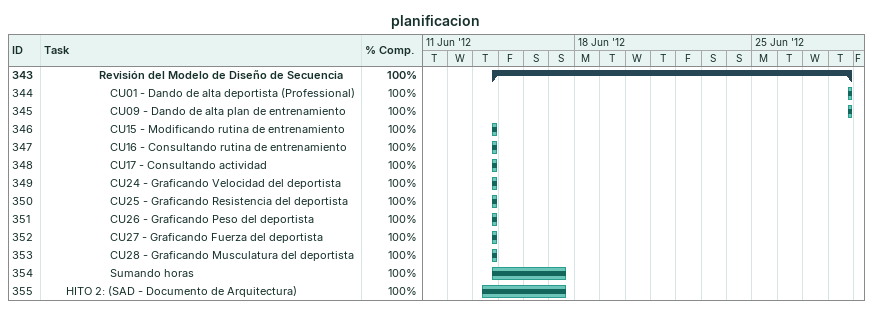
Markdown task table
planificacion

| ID | Level | Task | Start | Finish | % complete |
|---|---|---|---|---|---|
| 343 | 6 | **Revisión del Modelo de Diseño de Secuencia** | 2012-06-14 | 2012-06-28 | 100 |
| 344 | 7 | CU01 - Dando de alta deportista (Professional) | 2012-06-28 | 2012-06-28 | 100 |
| 345 | 7 | CU09 - Dando de alta plan de entrenamiento | 2012-06-28 | 2012-06-28 | 100 |
| 346 | 7 | CU15 - Modificando rutina de entrenamiento | 2012-06-14 | 2012-06-14 | 100 |
| 347 | 7 | CU16 - Consultando rutina de entrenamiento | 2012-06-14 | 2012-06-14 | 100 |
| 348 | 7 | CU17 - Consultando actividad | 2012-06-14 | 2012-06-14 | 100 |
| 349 | 7 | CU24 - Graficando Velocidad del deportista | 2012-06-14 | 2012-06-14 | 100 |
| 350 | 7 | CU25 - Graficando Resistencia del deportista | 2012-06-14 | 2012-06-14 | 100 |
| 351 | 7 | CU26 - Graficando Peso del deportista | 2012-06-14 | 2012-06-14 | 100 |
| 352 | 7 | CU27 - Graficando Fuerza del deportista | 2012-06-14 | 2012-06-14 | 100 |
| 353 | 7 | CU28 - Graficando Musculatura del deportista | 2012-06-14 | 2012-06-14 | 100 |
| 354 | 7 | Sumando horas | 2012-06-14 | 2012-06-17 | 100 |
| 355 | 3 | HITO 2: (SAD - Documento de Arquitectura) | 2012-06-14 | 2012-06-17 | 100 |
